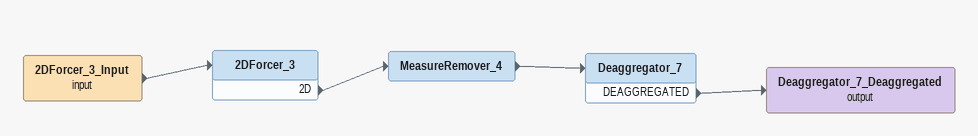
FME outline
2DForcer_3_Input (input)
    -> 2DForcer_3
2DForcer_3
    2D -> MeasureRemover_4
MeasureRemover_4
    -> Deaggregator_7
Deaggregator_7
    DEAGGREGATED -> Deaggregator_7_Deaggregated (output)
Deaggregator_7_Deaggregated (output)
